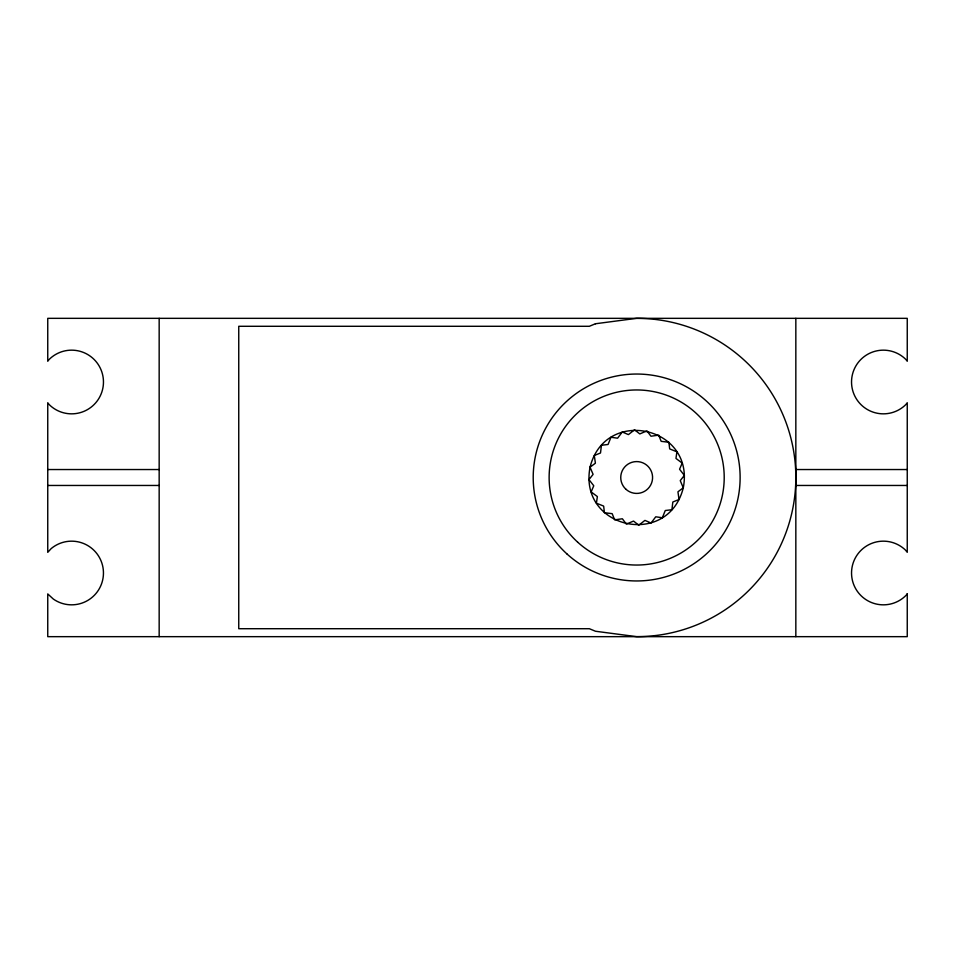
<?xml version="1.0" encoding="UTF-8"?>
<svg xmlns="http://www.w3.org/2000/svg" width="955" height="955" viewBox="0 0 955 955"><rect width="100%" height="100%" fill="white"/><g stroke="black" fill="none" stroke-linecap="round" stroke-linejoin="round"><path stroke-width="1.43" d="M47.75 469.538L159.163 469.538M795.837 469.538L907.25 469.538M47.75 485.462L159.163 485.462M795.837 485.462L907.25 485.462M795.837 318.337L795.837 636.663M159.163 318.337L159.163 636.663M590.047 467.198C578.181 528.712 668.13 548.588 683.291 487.802C695.145 426.288 605.195 406.412 590.047 467.198L593.103 474.372L588.96 479.613L593.771 485.761L591.133 491.897L597.376 496.576L596.409 503.19L603.656 506.09L604.431 512.728L612.179 513.671L614.65 519.866L622.374 518.768L626.361 524.128L633.535 521.072L638.788 525.202L644.923 520.391L651.059 523.03L655.739 516.798L662.352 517.753L665.265 510.519L671.89 509.731L672.833 501.996L679.041 499.513L677.943 491.801L683.291 487.802L680.235 480.628L684.365 475.387L679.554 469.239L682.192 463.103L675.961 458.424L676.916 451.811L669.682 448.91L668.894 442.272L661.158 441.329L658.687 435.134L650.964 436.232L646.965 430.872L639.79 433.928L634.55 429.798L628.414 434.609L622.278 431.97L617.587 438.202L610.985 437.247L608.072 444.481L601.435 445.269L600.504 453.004L594.297 455.487L595.395 463.199L590.047 467.198M907.25 593.795L906.271 595.12A31.837 31.837 0 0 1 861.255 595.896A31.837 31.837 0 0 1 860.479 550.88A31.837 31.837 0 0 1 905.495 550.104L907.25 552.312L907.25 402.735L905.889 404.514A31.837 31.837 0 0 1 860.861 404.514A31.837 31.837 0 0 1 860.861 359.486A31.837 31.837 0 0 1 905.889 359.486L907.25 361.265L907.25 318.337L47.75 318.337L47.75 361.265L49.111 359.486A31.837 31.837 0 0 1 94.139 359.486A31.837 31.837 0 0 1 94.139 404.514A31.837 31.837 0 0 1 49.111 404.514L47.75 402.735L47.75 552.336L51.188 548.588A31.837 31.837 0 0 1 94.163 550.522A31.837 31.837 0 0 1 95.989 593.485A31.837 31.837 0 0 1 53.337 599.06L47.75 593.926L47.75 636.663L907.25 636.663L907.25 593.795M595.466 323.757L589.354 326.288L238.75 326.288L238.75 628.712L589.354 628.712L595.466 631.243L636.663 636.663A159.163 159.163 0 0 0 795.837 477.5A159.163 159.163 0 0 0 636.663 318.337L595.466 323.757M566.828 553.828A103.462 103.462 0 0 0 737.69 499.823A103.462 103.462 0 0 0 605.482 378.849A103.462 103.462 0 0 0 566.828 553.828M625.919 489.247A15.913 15.913 0 0 0 652.205 480.938A15.913 15.913 0 0 0 631.864 462.327A15.913 15.913 0 0 0 625.919 489.247M577.572 542.082A87.538 87.538 0 0 0 722.147 496.385A87.538 87.538 0 0 0 610.281 394.033A87.538 87.538 0 0 0 577.572 542.082"/></g></svg>
